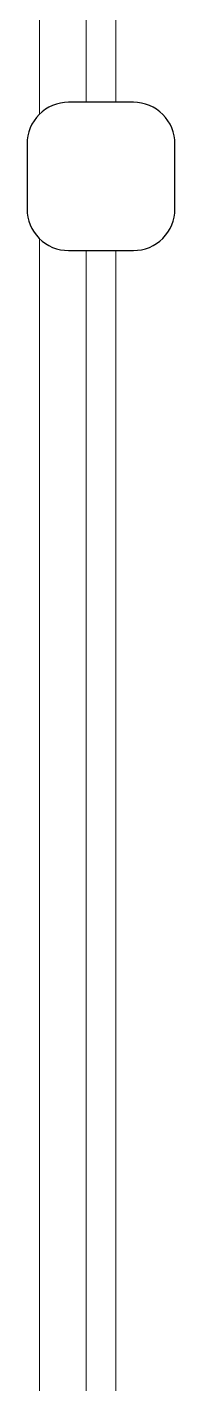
# Model space of a CAD drawing. Header units: metres. Extents: x -44 to 358, y -286 to 66.
# Drawn here: x 4.257 to 4.507, y -268.028 to -265.739 of the extents above; entities that cross this region are included whole.
import ezdxf

# ---------------------------------------------------------------- set-up
doc = ezdxf.new("R2010")
doc.units = ezdxf.units.M
doc.header["$LTSCALE"] = 0.3
for name, color, linetype, lineweight in [('A-WALL', 7, 'Continuous', 30), ('baños', 141, 'Continuous', 0), ('Columnas', 7, 'Continuous', 18), ('muros bajitos', 252, 'Continuous', 5), ('piso', 251, 'Continuous', 18)]:
    doc.layers.add(name, color=color, linetype=linetype, lineweight=lineweight)

# ---------------------------------------------------------------- blocks, each defined once
blk = doc.blocks.new('A$C6528a993')
at = {"layer": 'A-WALL'}
blk.add_lwpolyline([(16.9446, 14.8793), (17.0546, 14.8793, 0.414214), (17.1246, 14.9493), (17.1246, 15.0593, 0.414214), (17.0546, 15.1293), (16.9446, 15.1293, 0.414214), (16.8746, 15.0593), (16.8746, 14.9493, 0.414214)], format="xyb", close=True, dxfattribs=at)
at = {"layer": 'muros bajitos'}
for p, q in [((16.8746, 15.0293), (15.6506, 15.0293)), ((20.05, 15.0293), (17.1246, 15.0293)), ((16.8746, 14.9793), (15.6506, 14.9793)), ((20.0511, 14.9793), (17.1246, 14.9793))]:
    blk.add_line(p, q, dxfattribs=at)
at = {"layer": 'piso'}
for p, q in [((15.5806, 14.9), (16.8948, 14.9001)), ((17.1044, 14.9001), (19.9615, 14.9001))]:
    blk.add_line(p, q, dxfattribs=at)
at = {"layer": 'baños', "linetype": 'Continuous', "flags": 8}
for tag, p in [('MODELNUMBER', (17.4854, 20.4812, 0)), ('TRADENAME', (17.4854, 20.4811, 0)), ('MATERIAL', (17.4854, 20.4811, 0)), ('PRODUCT', (17.4854, 20.4811, 0)), ('MODELNUMBER', (18.6601, 20.4812, 0)), ('MATERIAL', (18.6601, 20.4811, 0)), ('PRODUCT', (18.6601, 20.4811, 0)), ('TRADENAME', (18.6601, 20.4811, 0))]:
    blk.add_attdef(tag, p, '', height=0.0000254, rotation=180.0001, dxfattribs=at)

msp = doc.modelspace()

# ---------------------------------------------------------------- block references
at = {"layer": 'Columnas', "ltscale": 0.2, "rotation": 270}
msp.add_blockref('A$C6528a993', (-10.6218239, -248.9911924), dxfattribs=at)

doc.saveas('drawing.dxf')
